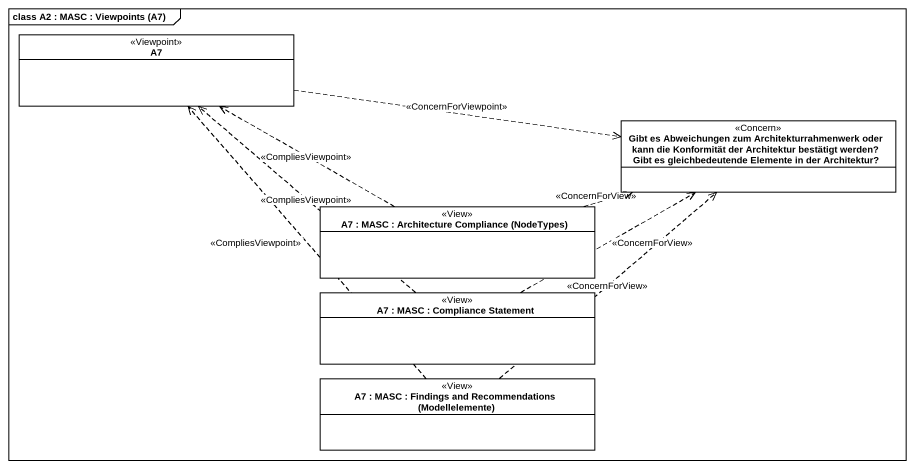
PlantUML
@startuml
mainframe class A2 : MASC : Viewpoints (A7)
hide circle
hide empty members
class A7 <<Viewpoint>>
class "Gibt es Abweichungen zum Architekturrahmenwerk oder kann die Konformität der Architektur bestätigt werden? Gibt es gleichbedeutende Elemente in der Architektur?" as Gibt_es_Abweichungen_zum <<Concern>>
class "A7 : MASC : Architecture Compliance (NodeTypes)" as A7_MASC_Architecture <<View>>
class "A7 : MASC : Compliance Statement" as A7_MASC_Compliance_Statement <<View>>
class "A7 : MASC : Findings and Recommendations (Modellelemente)" as A7_MASC_Findings_and <<View>>
A7 .right.> Gibt_es_Abweichungen_zum : <<ConcernForViewpoint>>
A7_MASC_Architecture .left.> A7 : <<CompliesViewpoint>>
A7_MASC_Architecture .right.> Gibt_es_Abweichungen_zum : <<ConcernForView>>
A7_MASC_Compliance_Statement .up.> A7 : <<CompliesViewpoint>>
A7_MASC_Compliance_Statement .right.> Gibt_es_Abweichungen_zum : <<ConcernForView>>
A7_MASC_Findings_and .up.> A7 : <<CompliesViewpoint>>
A7_MASC_Findings_and .up.> Gibt_es_Abweichungen_zum : <<ConcernForView>>
@enduml
